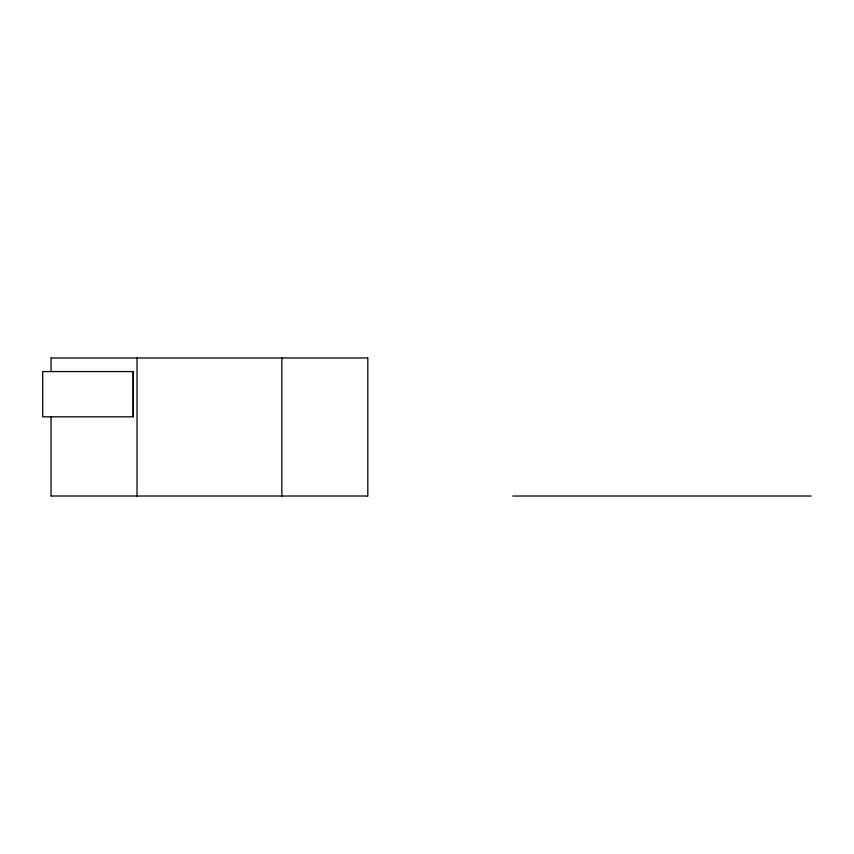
<?xml version="1.0" encoding="UTF-8"?>
<svg xmlns="http://www.w3.org/2000/svg" width="854" height="854" viewBox="0 0 854 854"><rect width="100%" height="100%" fill="white"/><g stroke="black" fill="none" stroke-linecap="round" stroke-linejoin="round"><path stroke-width="1.28" d="M133.203 416.816L133.203 371.565L42.7 371.565L42.7 416.816L133.203 416.816L133.203 371.565M51.219 357.986L367.647 357.986M51.219 496.014L367.647 496.014M512.763 496.014L811.172 496.014M367.818 357.986L367.818 496.014M281.841 357.986L281.841 496.014M137.024 357.986L137.024 496.014M51.048 357.986L51.048 371.565M51.048 416.816L51.048 496.014"/></g></svg>
